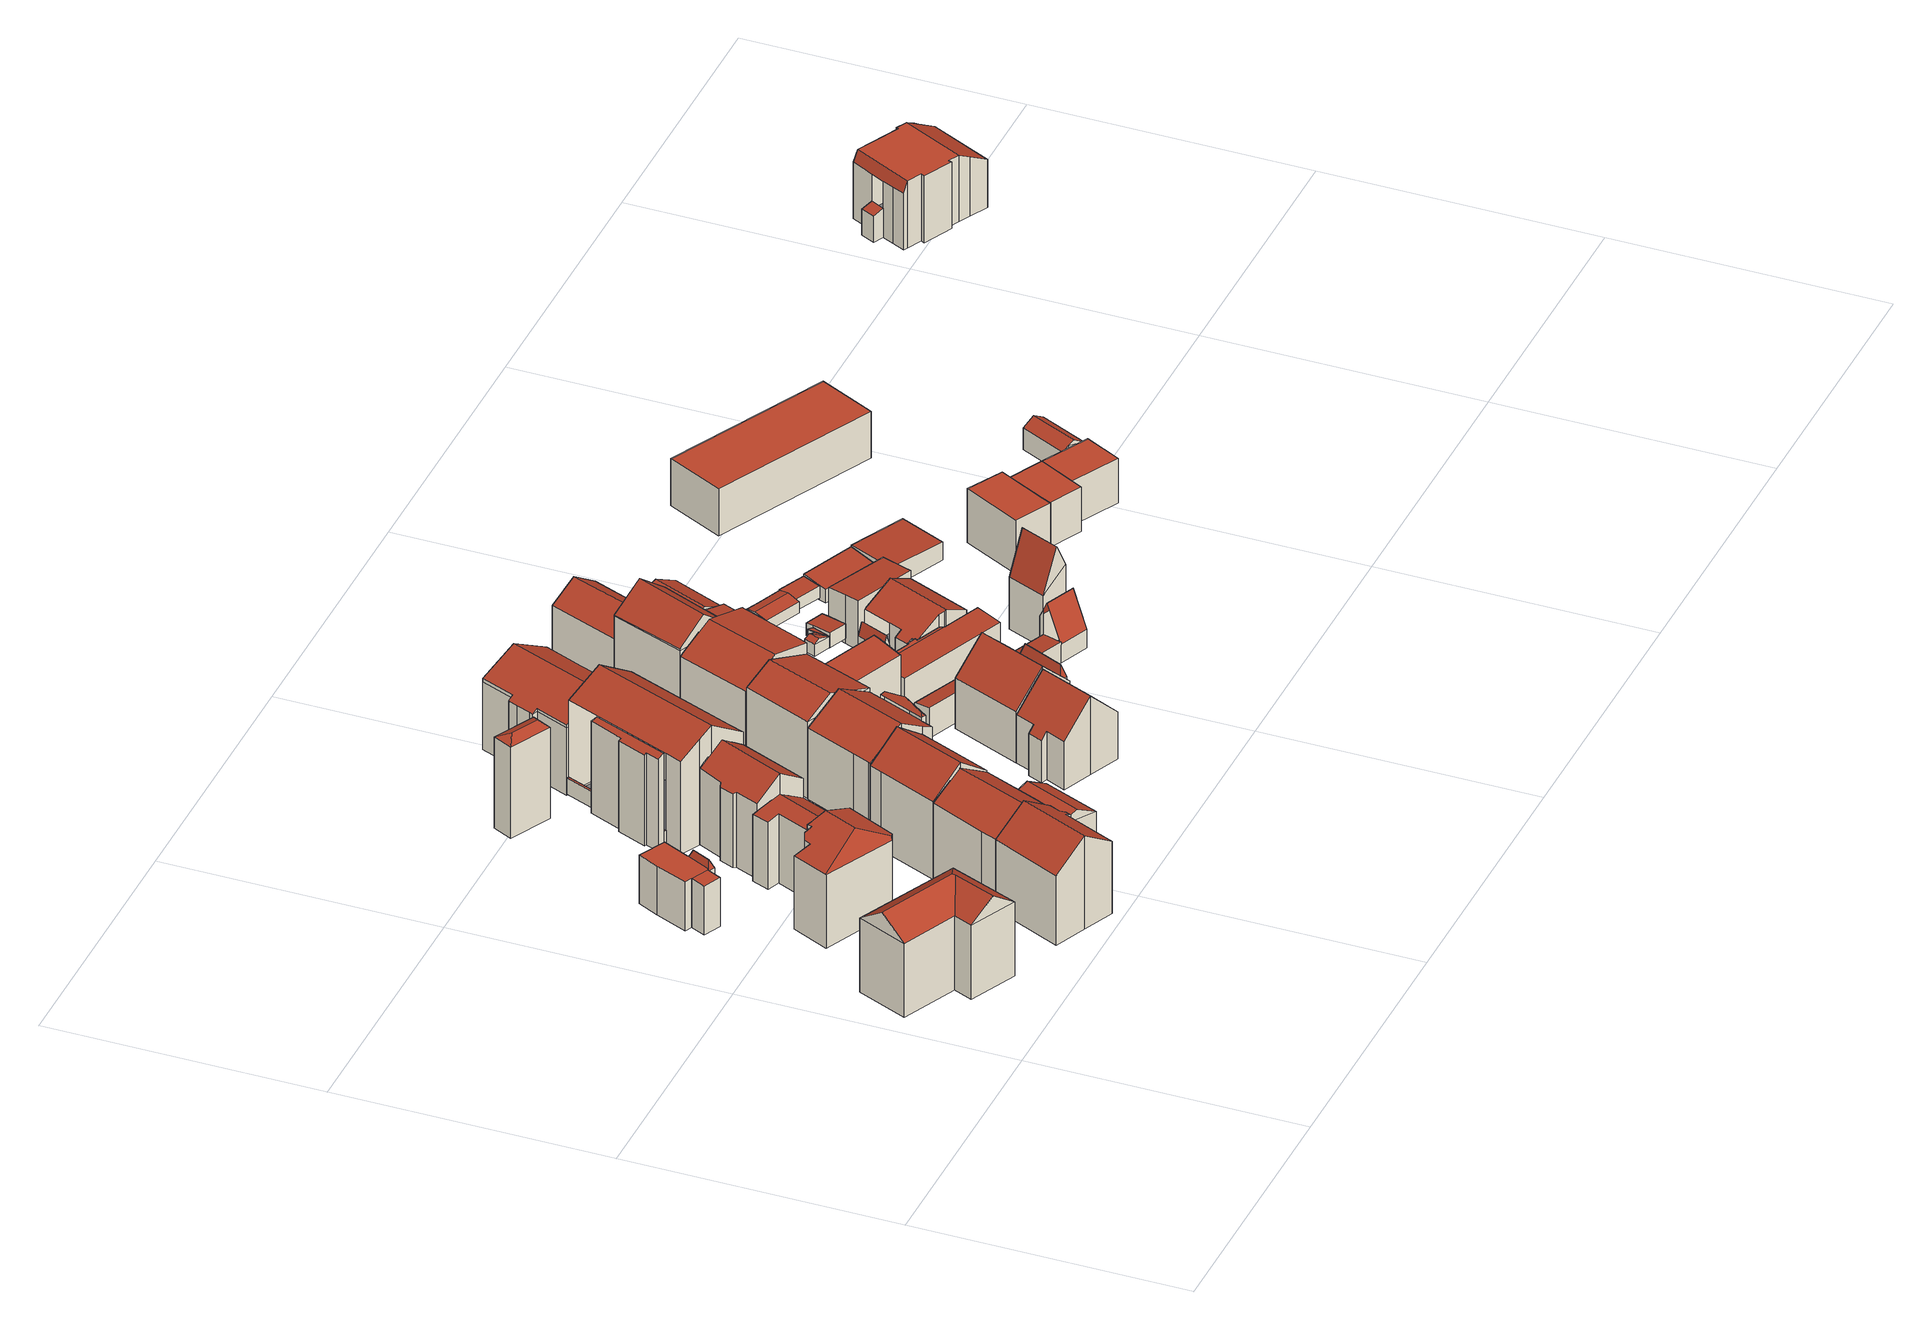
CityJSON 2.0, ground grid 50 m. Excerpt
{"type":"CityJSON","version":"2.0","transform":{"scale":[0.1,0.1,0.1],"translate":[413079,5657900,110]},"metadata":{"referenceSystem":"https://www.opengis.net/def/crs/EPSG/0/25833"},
"CityObjects":{
"building1":{"type":"Building","attributes":{"Dachtyp_tdc":"tdcFreeFormRoof","Gemeindeschluessel":14612000,"Dachneigung":35.66,"QualitaetDacherkennung":59,"Geometrietyp2DReferenz":"3000","measuredHeight":18,"function":"31001_9998","roofType":"5000"},"geometry":[{"type":"Solid","lod":"2","boundaries":[[[[0,1,2,3]],[[1,4,5,2]],[[4,6,7,5]],[[6,8,9,7]],[[8,10,11,9]],[[10,0,3,11]],[[12,13,14,10,8]],[[15,12,8,6]],[[15,6,4]],[[13,12,15,4,1]],[[14,13,1,0]],[[14,0,10]],[[3,2,5,7,9,11]]]],"semantics":{"surfaces":[{"type":"WallSurface"},{"type":"RoofSurface"},{"type":"GroundSurface"}],"values":[[0,0,0,0,0,0,1,1,0,1,1,0,2]]}}]},
"building2":{"type":"Building","attributes":{"Gemeindeschluessel":14612000,"Geometrietyp2DReferenz":"3000","function":"31001_9998","roofType":"9999"},"children":["building2-1","building2-2","building2-3"]},
"building2-1":{"type":"BuildingPart","attributes":{"Dachtyp_tdc":"tdcPolyFlatRoof","Dachneigung":0,"QualitaetDacherkennung":63,"Geometrietyp2DReferenz":"3000","measuredHeight":9.55,"roofType":"1000"},"parents":["building2"],"geometry":[{"type":"MultiSurface","lod":"2","boundaries":[[[16,17,18,19,20]],[[21,22,23,24,25]],[[26,27,28,29]],[[27,30,31,28]],[[30,32,33,31]],[[32,34,35,33]],[[34,16,20,35]],[[34,32,30,27,26,22,21,17,16]],[[20,19,24,23,29,28,31,33,35]]],"semantics":{"surfaces":[{"type":"WallSurface"},{"type":"RoofSurface"},{"type":"GroundSurface"}],"values":[0,0,0,0,0,0,0,1,2]}}]},
"building2-2":{"type":"BuildingPart","attributes":{"Dachtyp_tdc":"tdcPolyFlatRoof","Dachneigung":0,"QualitaetDacherkennung":42,"Geometrietyp2DReferenz":"3000","measuredHeight":9.55,"roofType":"1000"},"parents":["building2"],"geometry":[{"type":"MultiSurface","lod":"2","boundaries":[[[36,37,23,22]],[[36,38,39,37]],[[38,27,28,39]],[[27,26,29,28]],[[27,38,36,22,26]],[[29,23,37,39,28]]],"semantics":{"surfaces":[{"type":"WallSurface"},{"type":"RoofSurface"},{"type":"GroundSurface"}],"values":[0,0,0,0,1,2]}}]},
"building2-3":{"type":"BuildingPart","attributes":{"Dachtyp_tdc":"tdcFreeFormRoof","Dachneigung":67.15,"QualitaetDacherkennung":40,"Geometrietyp2DReferenz":"3000","measuredHeight":10.73,"roofType":"5000"},"parents":["building2"],"geometry":[{"type":"MultiSurface","lod":"2","boundaries":[[[40,25,24,41]],[[18,42,43,19]],[[44,40,45]],[[46,45,40,42]],[[46,42,18]],[[18,25,44,45,46]],[[40,44,25]],[[43,41,24,19]],[[42,40,41,43]]],"semantics":{"surfaces":[{"type":"WallSurface"},{"type":"RoofSurface"},{"type":"GroundSurface"}],"values":[0,0,1,1,1,1,0,2,0]}}]},
"building3":{"type":"Building","attributes":{"Dachtyp_tdc":"tdcFreeFormRoof","Gemeindeschluessel":14612000,"Dachneigung":10.19,"QualitaetDacherkennung":34,"Geometrietyp2DReferenz":"3000","measuredHeight":16.22,"function":"31001_9998","roofType":"5000"},"geometry":[{"type":"Solid","lod":"2","boundaries":[[[[47,48,49,50]],[[48,51,52,49]],[[51,53,54,52]],[[53,55,56,54]],[[55,57,58,56]],[[57,59,60,58]],[[59,61,62,60]],[[61,63,64,62]],[[63,65,66,64]],[[65,67,68,66]],[[67,47,50,68]],[[67,69,70,71,47]],[[65,63,72,70,69]],[[70,72,61,59,57,55,53,51,48,71]],[[67,65,69]],[[48,47,71]],[[63,61,72]],[[50,49,52,54,56,58,60,62,64,66,68]]]],"semantics":{"surfaces":[{"type":"WallSurface"},{"type":"RoofSurface"},{"type":"GroundSurface"}],"values":[[0,0,0,0,0,0,0,0,0,0,0,1,1,1,0,0,0,2]]}}]},
"building4":{"type":"Building","attributes":{"Dachtyp_tdc":"tdcGableRoof","Gemeindeschluessel":14612000,"Dachneigung":34.77,"QualitaetDacherkennung":72,"Geometrietyp2DReferenz":"3000","measuredHeight":18.14,"function":"31001_9998","roofType":"3100"},"geometry":[{"type":"Solid","lod":"2","boundaries":[[[[73,74,75,76]],[[74,77,78,75]],[[79,80,81,82]],[[82,83,84,85,77,74,73,79]],[[78,86,87,88,89,90,91,92,76,75]],[[77,85,86,78]],[[85,84,87,86]],[[84,83,88,87]],[[83,82,89,88]],[[82,81,90,89]],[[81,80,91,90]],[[80,79,92,91]],[[79,73,76,92]]]],"semantics":{"surfaces":[{"type":"WallSurface"},{"type":"RoofSurface"},{"type":"GroundSurface"}],"values":[[0,0,1,1,2,0,0,0,0,0,0,0,0]]}}]},
"building5":{"type":"Building","attributes":{"Dachtyp_tdc":"tdcFreeFormRoof","Gemeindeschluessel":14612000,"Dachneigung":31.37,"QualitaetDacherkennung":41,"Geometrietyp2DReferenz":"3000","measuredHeight":14.12,"function":"31001_9998","roofType":"5000"},"geometry":[{"type":"Solid","lod":"2","boundaries":[[[[93,94,95,96]],[[94,97,98,95]],[[97,99,100,98]],[[99,101,102,100]],[[101,103,64,102]],[[103,104,62,64]],[[104,93,96,62]],[[103,101,105,106]],[[93,104,106,105,99,97,94]],[[104,103,106]],[[101,99,105]],[[96,95,98,100,102,64,62]]]],"semantics":{"surfaces":[{"type":"WallSurface"},{"type":"RoofSurface"},{"type":"GroundSurface"}],"values":[[0,0,0,0,0,0,0,1,1,0,0,2]]}}]},
"building6":{"type":"Building","attributes":{"Dachtyp_tdc":"tdcGableRoof","Gemeindeschluessel":14612000,"Dachneigung":31.49,"QualitaetDacherkennung":70,"Geometrietyp2DReferenz":"3000","measuredHeight":18.82,"function":"31001_9998","roofType":"3100"},"geometry":[{"type":"Solid","lod":"2","boundaries":[[[[107,108,109,110]],[[108,80,111,109]],[[80,112,113,111]],[[112,114,115,113]],[[114,116,117,115]],[[116,118,119,117]],[[118,120,121,119]],[[120,107,110,121]],[[116,114,112,80,108]],[[108,107,120,118,116]],[[110,109,111,113,115,117,119,121]]]],"semantics":{"surfaces":[{"type":"WallSurface"},{"type":"RoofSurface"},{"type":"GroundSurface"}],"values":[[0,0,0,0,0,0,0,0,1,1,2]]}}]},
"building7":{"type":"Building","attributes":{"Dachtyp_tdc":"tdcGableRoof","Gemeindeschluessel":14612000,"Dachneigung":34.14,"QualitaetDacherkennung":67,"Geometrietyp2DReferenz":"3000","measuredHeight":18.14,"function":"31001_9998","roofType":"3100"},"geometry":[{"type":"Solid","lod":"2","boundaries":[[[[122,123,124,125]],[[123,126,127,124]],[[126,128,129,127]],[[128,130,131,129]],[[130,132,133,131]],[[132,134,135,133]],[[134,136,137,135]],[[136,138,139,137]],[[138,140,141,139]],[[140,122,125,141]],[[136,134,132,130]],[[130,128,126,123,122,140,138,136]],[[125,124,127,129,131,133,135,137,139,141]]]],"semantics":{"surfaces":[{"type":"WallSurface"},{"type":"RoofSurface"},{"type":"GroundSurface"}],"values":[[0,0,0,0,0,0,0,0,0,0,1,1,2]]}}]},
"building8":{"type":"Building","attributes":{"Dachtyp_tdc":"tdcFreeFormRoof","Gemeindeschluessel":14612000,"Dachneigung":24.87,"QualitaetDacherkennung":5,"Geometrietyp2DReferenz":"3000","measuredHeight":18.73,"function":"31001_9998","roofType":"5000"},"geometry":[{"type":"Solid","lod":"2","boundaries":[[[[142,143,144,145]],[[143,146,147,144]],[[146,148,149,147]],[[148,142,145,149]],[[150,148,146]],[[151,150,146,143]],[[151,143,142]],[[150,151,142,148]],[[145,144,147,149]]]],"semantics":{"surfaces":[{"type":"WallSurface"},{"type":"RoofSurface"},{"type":"GroundSurface"}],"values":[[0,0,0,0,1,1,1,1,2]]}}]},
"building9":{"type":"Building","attributes":{"Dachtyp_tdc":"tdcGableRoof","Gemeindeschluessel":14612000,"Dachneigung":35.91,"QualitaetDacherkennung":65,"Geometrietyp2DReferenz":"3000","measuredHeight":19.82,"function":"31001_9998","roofType":"3100"},"geometry":[{"type":"Solid","lod":"2","boundaries":[[[[152,153,154,119]],[[153,155,115,154]],[[155,156,157,115]],[[156,158,159,157]],[[158,160,161,159]],[[160,162,163,161]],[[162,164,165,163]],[[164,166,167,165]],[[166,152,119,167]],[[162,160,158,156,155,153]],[[153,152,166,164,162]],[[119,154,115,157,159,161,163,165,167]]]],"semantics":{"surfaces":[{"type":"WallSurface"},{"type":"RoofSurface"},{"type":"GroundSurface"}],"values":[[0,0,0,0,0,0,0,0,0,1,1,2]]}}]},
"building10":{"type":"Building","attributes":{"Gemeindeschluessel":14612000,"Geometrietyp2DReferenz":"3000","function":"31001_9998","roofType":"9999"},"children":["building10-1","building10-2","building10-3"]},
"building10-1":{"type":"BuildingPart","attributes":{"Dachtyp_tdc":"tdcPolyFlatRoof","Dachneigung":18.21,"QualitaetDacherkennung":31,"Geometrietyp2DReferenz":"3000","measuredHeight":18.36,"roofType":"2100"},"parents":["building10"],"geometry":[{"type":"MultiSurface","lod":"2","boundaries":[[[168,169,170,171]],[[169,172,173,170]],[[172,174,175,173]],[[174,176,177,175]],[[176,178,179,177]],[[178,180,181,182,179]],[[183,168,171,184,185]],[[183,180,178,176,174,172,169,168]],[[171,170,173,175,177,179,182,184]]],"semantics":{"surfaces":[{"type":"WallSurface"},{"type":"RoofSurface"},{"type":"GroundSurface"}],"values":[0,0,0,0,0,0,0,1,2]}}]},
"building10-2":{"type":"BuildingPart","attributes":{"Dachtyp_tdc":"tdcPolyFlatRoof","Dachneigung":0,"QualitaetDacherkennung":0,"Geometrietyp2DReferenz":"3000","measuredHeight":3.13,"roofType":"9999"},"parents":["building10"],"geometry":[{"type":"MultiSurface","lod":"2","boundaries":[[[186,187,181,185,188]],[[188,185,184,189]],[[181,187,190,182]],[[187,186,191,190]],[[189,184,182,190,191]],[[182,184,185,181]],[[189,191,186,188]]],"semantics":{"surfaces":[{"type":"RoofSurface"},{"type":"WallSurface"},{"type":"GroundSurface"},{"type":"ClosureSurface","isClosure":"1","QuelleClosure":"LoD1Solid"}],"values":[0,1,1,1,2,3,3]}}]},
"building10-3":{"type":"BuildingPart","attributes":{"Dachtyp_tdc":"tdcGableRoof","Dachneigung":33.2,"QualitaetDacherkennung":74,"Geometrietyp2DReferenz":"3000","measuredHeight":22.13,"roofType":"3100"},"parents":["building10"],"geometry":[{"type":"MultiSurface","lod":"2","boundaries":[[[192,193,194,195]],[[193,196,197,194]],[[196,198,199,197]],[[198,200,188,189,199]],[[201,202,203,191,186]],[[202,204,205,203]],[[204,206,207,205]],[[206,192,195,207]],[[202,201,200,198,196,193]],[[193,192,206,204,202]],[[195,194,197,199,189,191,203,205,207]]],"semantics":{"surfaces":[{"type":"WallSurface"},{"type":"RoofSurface"},{"type":"GroundSurface"}],"values":[0,0,0,0,0,0,0,0,1,1,2]}}]},
"building11":{"type":"Building","attributes":{"Dachtyp_tdc":"tdcGableRoof","Gemeindeschluessel":14612000,"Dachneigung":31.04,"QualitaetDacherkennung":53,"Geometrietyp2DReferenz":"3000","measuredHeight":9.59,"function":"31001_9998","roofType":"3100"},"geometry":[{"type":"Solid","lod":"2","boundaries":[[[[208,209,210,211]],[[209,212,213,210]],[[212,214,215,213]],[[214,208,211,215]],[[212,209,216]],[[208,214,217]],[[209,208,217,216]],[[214,212,216,217]],[[211,210,213,215]]]],"semantics":{"surfaces":[{"type":"WallSurface"},{"type":"RoofSurface"},{"type":"GroundSurface"}],"values":[[0,0,0,0,0,0,1,1,2]]}}]},
"building12":{"type":"Building","attributes":{"Gemeindeschluessel":14612000,"Geometrietyp2DReferenz":"3000","function":"31001_9998","roofType":"9999"},"children":["building12-1","building12-2"]},
"building12-1":{"type":"BuildingPart","attributes":{"Dachtyp_tdc":"tdcFreeFormRoof","Dachneigung":50.79,"QualitaetDacherkennung":10,"Geometrietyp2DReferenz":"3000","measuredHeight":15.81,"roofType":"5000"},"parents":["building12"],"geometry":[{"type":"MultiSurface","lod":"2","boundaries":[[[218,219,220,221,222]],[[223,224,225]],[[223,226,227,224]],[[226,228,229,227]],[[228,218,222,229]],[[230,226,223]],[[231,232,230,223,219]],[[231,219,218]],[[232,231,218,228]],[[230,232,228,226]],[[222,221,224,227,229]]],"semantics":{"surfaces":[{"type":"WallSurface"},{"type":"RoofSurface"},{"type":"GroundSurface"}],"values":[0,0,0,0,0,1,1,1,1,1,2]}}]},
"building12-2":{"type":"BuildingPart","attributes":{"Dachtyp_tdc":"tdcGableRoof","Dachneigung":30.48,"QualitaetDacherkennung":57,"Geometrietyp2DReferenz":"3000","measuredHeight":18.05,"roofType":"3100"},"parents":["building12"],"geometry":[{"type":"MultiSurface","lod":"2","boundaries":[[[233,234,235,236]],[[234,237,238,235]],[[237,239,240,238]],[[239,241,242,240]],[[241,243,244,242]],[[243,225,224,244]],[[241,239,237,234,233,245]],[[245,246,247,248,220,225,243,241]],[[221,249,250,251,252,236,235,238,240,242,244,224]],[[245,233,236,252]],[[220,248,249,221]],[[248,247,250,249]],[[247,246,251,250]],[[246,245,252,251]]],"semantics":{"surfaces":[{"type":"WallSurface"},{"type":"RoofSurface"},{"type":"GroundSurface"}],"values":[0,0,0,0,0,0,1,1,2,0,0,0,0,0]}}]},
"building13":{"type":"Building","attributes":{"Dachtyp_tdc":"tdcFreeFormRoof","Gemeindeschluessel":14612000,"Dachneigung":29.79,"QualitaetDacherkennung":67,"Geometrietyp2DReferenz":"3000","measuredHeight":17.6,"function":"31001_9998","roofType":"5000"},"geometry":[{"type":"Solid","lod":"2","boundaries":[[[[253,254,255,256]],[[254,257,258,255]],[[257,259,260,258]],[[259,261,262,260]],[[261,263,264,262]],[[263,265,266,264]],[[265,267,268,266]],[[267,269,270,268]],[[269,271,272,270]],[[271,273,274,272]],[[273,275,276,274]],[[275,253,256,276]],[[277,278,261,259,257,254,279,280,281,282]],[[283,282,281,284,285,286]],[[267,283,286,269]],[[269,286,285,271]],[[271,285,284,273]],[[273,284,281,280,275]],[[265,277,282,283,267]],[[275,280,279,253]],[[253,279,254]],[[263,278,277,265]],[[261,278,263]],[[256,255,258,260,262,264,266,268,270,272,274,276]]]],"semantics":{"surfaces":[{"type":"WallSurface"},{"type":"RoofSurface"},{"type":"GroundSurface"}],"values":[[0,0,0,0,0,0,0,0,0,0,0,0,1,1,0,0,0,0,0,0,0,0,0,2]]}}]},
"building14":{"type":"Building","attributes":{"Dachtyp_tdc":"tdcGableRoof","Gemeindeschluessel":14612000,"Dachneigung":20.78,"QualitaetDacherkennung":32,"Geometrietyp2DReferenz":"3000","measuredHeight":18.02,"function":"31001_9998","roofType":"3100"},"geometry":[{"type":"Solid","lod":"2","boundaries":[[[[287,288,289,290]],[[288,291,292,289]],[[291,293,294,292]],[[293,287,290,294]],[[291,288,295]],[[287,293,296]],[[288,287,296,295]],[[293,291,295,296]],[[290,289,292,294]]]],"semantics":{"surfaces":[{"type":"WallSurface"},{"type":"RoofSurface"},{"type":"GroundSurface"}],"values":[[0,0,0,0,0,0,1,1,2]]}}]},
"building15":{"type":"Building","attributes":{"Dachtyp_tdc":"tdcGableRoof","Gemeindeschluessel":14612000,"Dachneigung":44.68,"QualitaetDacherkennung":70,"Geometrietyp2DReferenz":"3000","measuredHeight":15.34,"function":"31001_9998","roofType":"3100"},"geometry":[{"type":"Solid","lod":"2","boundaries":[[[[297,298,299,300]],[[298,301,302,299]],[[301,303,304,302]],[[303,305,306,304]],[[305,307,308,306]],[[307,309,310,308]],[[309,311,312,310]],[[311,313,314,312]],[[313,315,316,314]],[[315,297,300,316]],[[311,309,307,305]],[[305,303,301,298,297,315,313,311]],[[300,299,302,304,306,308,310,312,314,316]]]],"semantics":{"surfaces":[{"type":"WallSurface"},{"type":"RoofSurface"},{"type":"GroundSurface"}],"values":[[0,0,0,0,0,0,0,0,0,0,1,1,2]]}}]},
"building16":{"type":"Building","attributes":{"Gemeindeschluessel":14612000,"Geometrietyp2DReferenz":"3000","function":"31001_9998","roofType":"9999"},"children":["building16-1","building16-2"]},
"building16-1":{"type":"BuildingPart","attributes":{"Dachtyp_tdc":"tdcGableRoof","Dachneigung":32.23,"QualitaetDacherkennung":62,"Geometrietyp2DReferenz":"3000","measuredHeight":18.5,"roofType":"3100"},"parents":["building16"],"geometry":[{"type":"MultiSurface","lod":"2","boundaries":[[[317,318,319,320]],[[318,321,322,319]],[[323,324,325,326]],[[324,327,328,325]],[[327,329,330,328]],[[329,331,332,330]],[[331,317,320,332]],[[333,331,329,327,334]],[[335,336,337,333,334,338,339]],[[340,339,323]],[[323,339,338,324]],[[324,338,334,327]],[[331,333,337,317]],[[317,337,336,318]],[[318,336,335,321]],[[335,341,321]],[[320,319,322,326,325,328,330,332]]],"semantics":{"surfaces":[{"type":"WallSurface"},{"type":"RoofSurface"},{"type":"GroundSurface"}],"values":[0,0,0,0,0,0,0,1,1,0,0,0,0,0,0,0,2]}}]},
"building16-2":{"type":"BuildingPart","attributes":{"Dachtyp_tdc":"tdcFreeFormRoof","Dachneigung":69.51,"QualitaetDacherkennung":31,"Geometrietyp2DReferenz":"3000","measuredHeight":15.86,"roofType":"5000"},"parents":["building16"],"geometry":[{"type":"MultiSurface","lod":"2","boundaries":[[[341,342,343,322,321]],[[342,344,345,343]],[[344,340,323,326,345]],[[346,347,344,342]],[[346,342,341]],[[347,346,341,340]],[[347,340,344]],[[326,322,343,345]]],"semantics":{"surfaces":[{"type":"WallSurface"},{"type":"RoofSurface"},{"type":"GroundSurface"}],"values":[0,0,0,1,1,1,1,2]}}]},
"building17":{"type":"Building","attributes":{"Dachtyp_tdc":"tdcPolyFlatRoof","Gemeindeschluessel":14612000,"Dachneigung":10.46,"QualitaetDacherkennung":65,"Geometrietyp2DReferenz":"3000","measuredHeight":11.46,"function":"31001_9998","roofType":"2100"},"geometry":[{"type":"Solid","lod":"2","boundaries":[[[[348,349,350,351]],[[349,352,353,350]],[[352,354,355,353]],[[354,356,357,355]],[[356,358,359,357]],[[358,360,361,359]],[[360,348,351,361]],[[360,358,356,354,352,349,348]],[[351,350,353,355,357,359,361]]]],"semantics":{"surfaces":[{"type":"WallSurface"},{"type":"RoofSurface"},{"type":"GroundSurface"}],"values":[[0,0,0,0,0,0,0,1,2]]}}]},
"building18":{"type":"Building","attributes":{"Gemeindeschluessel":14612000,"Geometrietyp2DReferenz":"3000","function":"31001_9998","roofType":"9999"},"children":["building18-1","building18-2"]},
"building18-1":{"type":"BuildingPart","attributes":{"Dachtyp_tdc":"tdcFreeFormRoof","Dachneigung":73.59,"QualitaetDacherkennung":22,"Geometrietyp2DReferenz":"3000","measuredHeight":11.56,"roofType":"5000"},"parents":["building18"],"geometry":[{"type":"MultiSurface","lod":"2","boundaries":[[[362,363,364,365]],[[363,366,367,364]],[[368,362,365,369]],[[366,363,370]],[[363,362,371,370]],[[362,368,371]],[[368,366,370,371]],[[365,364,367,369]]],"semantics":{"surfaces":[{"type":"WallSurface"},{"type":"RoofSurface"},{"type":"GroundSurface"}],"values":[0,0,0,1,1,1,1,2]}}]},
"building18-2":{"type":"BuildingPart","attributes":{"Dachtyp_tdc":"tdcGableRoof","Dachneigung":43.98,"QualitaetDacherkennung":61,"Geometrietyp2DReferenz":"3000","measuredHeight":15.84,"roofType":"3100"},"parents":["building18"],"geometry":[{"type":"MultiSurface","lod":"2","boundaries":[[[372,373,374,375]],[[373,376,369,374]],[[377,378,308,367,366]],[[378,379,306,308]],[[379,380,304,306]],[[380,381,382,304]],[[381,372,375,382]],[[379,378,377,376,373,372]],[[372,381,380,379]],[[375,374,369,367,308,306,304,382]]],"semantics":{"surfaces":[{"type":"WallSurface"},{"type":"RoofSurface"},{"type":"GroundSurface"}],"values":[0,0,0,0,0,0,0,1,1,2]}}]},
"building19":{"type":"Building","attributes":{"Dachtyp_tdc":"tdcFreeFormRoof","Gemeindeschluessel":14612000,"Dachneigung":38,"QualitaetDacherkennung":71,"Geometrietyp2DReferenz":"3000","measuredHeight":20.31,"function":"31001_9998","roofType":"5000"},"geometry":[{"type":"Solid","lod":"2","boundaries":[[[[383,384,385,386]],[[384,387,388,385]],[[387,389,390,388]],[[389,391,392,390]],[[391,383,386,392]],[[391,393,394,395,383]],[[394,396,397,395]],[[384,397,396,387]],[[383,395,397,384]],[[387,396,394,393,389]],[[389,393,391]],[[386,385,388,390,392]]]],"semantics":{"surfaces":[{"type":"WallSurface"},{"type":"RoofSurface"},{"type":"GroundSurface"}],"values":[[0,0,0,0,0,1,1,0,0,0,0,2]]}}]},
"building20":{"type":"Building","attributes":{"Dachtyp_tdc":"tdcPolyFlatRoof","Gemeindeschluessel":14612000,"Dachneigung":9.12,"QualitaetDacherkennung":58,"Geometrietyp2DReferenz":"3000","measuredHeight":5.87,"function":"31001_9998","roofType":"2100"},"geometry":[{"type":"Solid","lod":"2","boundaries":[[[[398,399,400,401]],[[399,402,403,400]],[[402,404,405,403]],[[404,406,407,405]],[[406,408,409,407]],[[408,410,411,409]],[[410,398,401,411]],[[410,408,406,404,402,399,398]],[[401,400,403,405,407,409,411]]]],"semantics":{"surfaces":[{"type":"WallSurface"},{"type":"RoofSurface"},{"type":"GroundSurface"}],"values":[[0,0,0,0,0,0,0,1,2]]}}]},
"building21":{"type":"Building","attributes":{"Dachtyp_tdc":"tdcGableRoof","Gemeindeschluessel":14612000,"Dachneigung":35.72,"QualitaetDacherkennung":55,"Geometrietyp2DReferenz":"3000","measuredHeight":14.46,"function":"31001_9998","roofType":"3100"},"geometry":[{"type":"Solid","lod":"2","boundaries":[[[[412,413,390,414]],[[413,415,388,390]],[[415,416,417,388]],[[416,412,414,417]],[[415,413,418]],[[412,416,419]],[[413,412,419,418]],[[416,415,418,419]],[[414,390,388,417]]]],"semantics":{"surfaces":[{"type":"WallSurface"},{"type":"RoofSurface"},{"type":"GroundSurface"}],"values":[[0,0,0,0,0,0,1,1,2]]}}]},
"building22":{"type":"Building","attributes":{"Gemeindeschluessel":14612000,"Geometrietyp2DReferenz":"3000","function":"31001_9998","roofType":"9999"},"children":["building22-1","building22-2"]},
"building22-1":{"type":"BuildingPart","attributes":{"Dachtyp_tdc":"tdcPolyFlatRoof","Dachneigung":0,"QualitaetDacherkennung":16,"Geometrietyp2DReferenz":"3000","measuredHeight":7.8,"roofType":"1000"},"parents":["building22"],"geometry":[{"type":"MultiSurface","lod":"2","boundaries":[[[420,421,422,423,424]],[[421,425,426,422]],[[425,427,428,426]],[[427,429,430,428]],[[429,431,432,430]],[[431,433,434,432]],[[433,435,436,437,434]],[[433,431,429,427,425,421,420,435]],[[437,423,422,426,428,430,432,434]]],"semantics":{"surfaces":[{"type":"WallSurface"},{"type":"RoofSurface"},{"type":"GroundSurface"}],"values":[0,0,0,0,0,0,0,1,2]}}]},
"building22-2":{"type":"BuildingPart","attributes":{"Dachtyp_tdc":"tdcPolyFlatRoof","Dachneigung":4.6,"QualitaetDacherkennung":43,"Geometrietyp2DReferenz":"3000","measuredHeight":7.66,"roofType":"2100"},"parents":["building22"],"geometry":[{"type":"MultiSurface","lod":"2","boundaries":[[[438,439,440,441]],[[439,442,443,440]],[[442,444,445,443]],[[444,424,423,445]],[[436,446,447,437]],[[446,438,441,447]],[[446,436,424,444,442,439,438]],[[441,440,443,445,423,437,447]]],"semantics":{"surfaces":[{"type":"WallSurface"},{"type":"RoofSurface"},{"type":"GroundSurface"}],"values":[0,0,0,0,0,0,1,2]}}]},
"building23":{"type":"Building","attributes":{"Dachtyp_tdc":"tdcGableRoof","Gemeindeschluessel":14612000,"Dachneigung":11.91,"QualitaetDacherkennung":54,"Geometrietyp2DReferenz":"3000","measuredHeight":6.62,"function":"31001_9998","roofType":"3100"},"geometry":[{"type":"Solid","lod":"2","boundaries":[[[[448,449,450,451]],[[449,452,453,450]],[[452,454,455,453]],[[454,456,457,455]],[[456,458,459,457]],[[458,460,461,459]],[[460,462,463,461]],[[462,464,465,463]],[[464,466,467,465]],[[466,448,451,467]],[[462,460,458,456,454,452,449,448]],[[448,466,464,462]],[[451,450,453,455,457,459,461,463,465,467]]]],"semantics":{"surfaces":[{"type":"WallSurface"},{"type":"RoofSurface"},{"type":"GroundSurface"}],"values":[[0,0,0,0,0,0,0,0,0,0,1,1,2]]}}]},
"building24":{"type":"Building","attributes":{"Gemeindeschluessel":14612000,"Geometrietyp2DReferenz":"3000","function":"31001_9998","roofType":"9999"},"children":["building24-1","building24-2"]},
"building24-1":{"type":"BuildingPart","attributes":{"Dachtyp_tdc":"tdcGableRoof","Dachneigung":63.66,"QualitaetDacherkennung":4,"Geometrietyp2DReferenz":"3000","measuredHeight":10.07,"roofType":"3100"},"parents":["building24"],"geometry":[{"type":"MultiSurface","lod":"2","boundaries":[[[468,469,470,471,472]],[[469,473,474,470]],[[473,475,476,474]],[[475,477,478,476]],[[477,479,480,478]],[[479,481,482,480]],[[477,475,473,469,468,483]],[[483,484,481,479,477]],[[485,471,470,474,476,478,480,482]]],"semantics":{"surfaces":[{"type":"WallSurface"},{"type":"RoofSurface"},{"type":"GroundSurface"}],"values":[0,0,0,0,0,0,1,1,2]}}]},
"building24-2":{"type":"BuildingPart","attributes":{"Dachtyp_tdc":"tdcPolyFlatRoof","Dachneigung":6.42,"QualitaetDacherkennung":58,"Geometrietyp2DReferenz":"3000","measuredHeight":4.04,"roofType":"2100"},"parents":["building24"],"geometry":[{"type":"MultiSurface","lod":"2","boundaries":[[[486,487,488,482,481]],[[487,489,490,488]],[[489,491,492,490]],[[491,493,494,492]],[[493,472,471,494]],[[493,491,489,487,486,484,495,472]],[[471,485,482,488,490,492,494]]],"semantics":{"surfaces":[{"type":"WallSurface"},{"type":"RoofSurface"},{"type":"GroundSurface"}],"values":[0,0,0,0,0,1,2]}}]},
"building25":{"type":"Building","attributes":{"Dachtyp_tdc":"tdcFreeFormRoof","Gemeindeschluessel":14612000,"Dachneigung":31.78,"QualitaetDacherkennung":19,"Geometrietyp2DReferenz":"3000","measuredHeight":2.97,"function":"31001_9998","roofType":"5000"},"geometry":[{"type":"Solid","lod":"2","boundaries":[[[[496,497,498,499]],[[496,500,497]],[[501,500,496]],[[502,500,501]],[[500,502,503]],[[503,502,504,505]],[[505,500,503]],[[501,504,502]],[[498,506,507,508,509,499]],[[497,500,506,498]],[[500,505,507,506]],[[505,504,508,507]],[[504,501,509,508]],[[501,496,499,509]]]],"semantics":{"surfaces":[{"type":"WallSurface"},{"type":"RoofSurface"},{"type":"GroundSurface"}],"values":[[0,1,1,1,1,1,0,0,2,0,0,0,0,0]]}}]},
"building26":{"type":"Building","attributes":{"Gemeindeschluessel":14612000,"Geometrietyp2DReferenz":"3000","function":"31001_9998","roofType":"9999"},"children":["building26-1","building26-2"]},
"building26-1":{"type":"BuildingPart","attributes":{"Dachtyp_tdc":"tdcFreeFormRoof","Dachneigung":72.4,"QualitaetDacherkennung":23,"Geometrietyp2DReferenz":"3000","measuredHeight":5.54,"roofType":"5000"},"parents":["building26"],"geometry":[{"type":"MultiSurface","lod":"2","boundaries":[[[510,511,512,513]],[[511,514,515,512]],[[514,516,517,515]],[[518,516,514]],[[519,518,514,511]],[[519,511,510]],[[518,519,510,516]],[[513,512,515,517]]],"semantics":{"surfaces":[{"type":"WallSurface"},{"type":"RoofSurface"},{"type":"GroundSurface"}],"values":[0,0,0,0,1,0,1,2]}}]},
"building26-2":{"type":"BuildingPart","attributes":{"Dachtyp_tdc":"tdcGableRoof","Dachneigung":27.68,"QualitaetDacherkennung":75,"Geometrietyp2DReferenz":"3000","measuredHeight":10.69,"roofType":"3100"},"parents":["building26"],"geometry":[{"type":"MultiSurface","lod":"2","boundaries":[[[520,521,522,523]],[[521,524,525,522]],[[524,526,527,525]],[[526,528,529,527]],[[528,530,531,529]],[[530,532,510,513,531]],[[533,534,535,517,516]],[[534,536,537,535]],[[536,538,539,537]],[[538,540,541,539]],[[540,542,543,541]],[[542,544,545,543]],[[544,520,523,545]],[[540,538,536,534]],[[534,533,532,530,528,526,524,521,520,544,542,540]],[[523,522,525,527,529,531,513,517,535,537,539,541,543,545]]],"semantics":{"surfaces":[{"type":"WallSurface"},{"type":"RoofSurface"},{"type":"GroundSurface"}],"values":[0,0,0,0,0,0,0,0,0,0,0,0,0,1,1,2]}}]},
"building27":{"type":"Building","attributes":{"Dachtyp_tdc":"tdcFreeFormRoof","Gemeindeschluessel":14612000,"Dachneigung":27.77,"QualitaetDacherkennung":38,"Geometrietyp2DReferenz":"3000","measuredHeight":7.71,"function":"31001_9998","roofType":"5000"},"geometry":[{"type":"Solid","lod":"2","boundaries":[[[[546,547,548,549]],[[547,550,551,548]],[[550,552,553,551]],[[552,554,555,553]],[[554,556,557,555]],[[556,558,559,557]],[[558,560,561,559]],[[560,546,549,561]],[[546,560,562,563]],[[562,558,556,554,552,550,547,563]],[[547,546,563]],[[560,558,562]],[[549,548,551,553,555,557,559,561]]]],"semantics":{"surfaces":[{"type":"WallSurface"},{"type":"RoofSurface"},{"type":"GroundSurface"}],"values":[[0,0,0,0,0,0,0,0,1,1,0,0,2]]}}]},
"building28":{"type":"Building","attributes":{"Dachtyp_tdc":"tdcPolyFlatRoof","Gemeindeschluessel":14612000,"Dachneigung":5.42,"QualitaetDacherkennung":72,"Geometrietyp2DReferenz":"3000","measuredHeight":2.97,"function":"31001_9998","roofType":"2100"},"geometry":[{"type":"Solid","lod":"2","boundaries":[[[[564,565,566,567]],[[565,568,569,566]],[[568,570,571,569]],[[570,572,573,571]],[[572,574,575,573]],[[574,564,567,575]],[[574,572,570,568,565,564]],[[567,566,569,571,573,575]]]],"semantics":{"surfaces":[{"type":"WallSurface"},{"type":"RoofSurface"},{"type":"GroundSurface"}],"values":[[0,0,0,0,0,0,1,2]]}}]},
"building29":{"type":"Building","attributes":{"Dachtyp_tdc":"tdcPolyFlatRoof","Gemeindeschluessel":14612000,"Dachneigung":4.16,"QualitaetDacherkennung":67,"Geometrietyp2DReferenz":"3000","measuredHeight":9.64,"function":"31001_9998","roofType":"2100"},"geometry":[{"type":"Solid","lod":"2","boundaries":[[[[576,577,578,579]],[[577,580,581,578]],[[580,582,583,581]],[[582,584,585,583]],[[584,586,587,585]],[[586,576,579,587]],[[586,584,582,580,577,576]],[[579,578,581,583,585,587]]]],"semantics":{"surfaces":[{"type":"WallSurface"},{"type":"RoofSurface"},{"type":"GroundSurface"}],"values":[[0,0,0,0,0,0,1,2]]}}]},
"building30":{"type":"Building","attributes":{"Dachtyp_tdc":"tdcPolyFlatRoof","Gemeindeschluessel":14612000,"Dachneigung":3.13,"QualitaetDacherkennung":40,"Geometrietyp2DReferenz":"3000","measuredHeight":3.38,"function":"31001_9998","roofType":"2100"},"geometry":[{"type":"Solid","lod":"2","boundaries":[[[[588,589,590,591]],[[589,592,593,590]],[[592,594,595,593]],[[594,596,597,595]],[[594,592,589,588,598,599,600,601,596]],[[597,602,603,441,447,591,590,593,595]],[[599,598,447,441]],[[598,588,591,447]],[[596,601,602,597]],[[601,600,603,602]],[[600,599,441,603]]]],"semantics":{"surfaces":[{"type":"WallSurface"},{"type":"RoofSurface"},{"type":"GroundSurface"}],"values":[[0,0,0,0,1,2,0,0,0,0,0]]}}]},
"building31":{"type":"Building","attributes":{"Dachtyp_tdc":"tdcGableRoof","Gemeindeschluessel":14612000,"Dachneigung":69.61,"QualitaetDacherkennung":3,"Geometrietyp2DReferenz":"3000","measuredHeight":18.3,"function":"31001_9998","roofType":"3100"},"geometry":[{"type":"Solid","lod":"2","boundaries":[[[[604,605,606,607]],[[605,608,609,606]],[[608,610,611,609]],[[610,604,607,611]],[[608,605,612]],[[604,610,613]],[[605,604,613,612]],[[610,608,612,613]],[[607,606,609,611]]]],"semantics":{"surfaces":[{"type":"WallSurface"},{"type":"RoofSurface"},{"type":"GroundSurface"}],"values":[[0,0,0,0,0,0,1,1,2]]}}]},
"building32":{"type":"Building","attributes":{"Gemeindeschluessel":14612000,"Geometrietyp2DReferenz":"3000","function":"31001_9998","roofType":"9999"},"children":["building32-1","building32-2"]},
"building32-1":{"type":"BuildingPart","attributes":{"Dachtyp_tdc":"tdcGableRoof","Dachneigung":11.7,"QualitaetDacherkennung":53,"Geometrietyp2DReferenz":"3000","measuredHeight":2.71,"roofType":"3100"},"parents":["building32"],"geometry":[{"type":"MultiSurface","lod":"2","boundaries":[[[614,615,616,617]],[[615,618,619,616]],[[618,620,621,619]],[[620,622,623,621]],[[624,614,617,625]],[[624,626,627,614]],[[628,629,630,631,627,626,632]],[[615,631,630,618]],[[614,627,631,615]],[[618,630,629,620]],[[620,629,628,622]],[[617,616,619,621,623,633,625]]],"semantics":{"surfaces":[{"type":"WallSurface"},{"type":"RoofSurface"},{"type":"GroundSurface"}],"values":[0,0,0,0,0,1,1,0,0,0,0,2]}}]},
"building32-2":{"type":"BuildingPart","attributes":{"Dachtyp_tdc":"tdcPolyFlatRoof","Dachneigung":3.87,"QualitaetDacherkennung":78,"Geometrietyp2DReferenz":"3000","measuredHeight":2.52,"roofType":"2100"},"parents":["building32"],"geometry":[{"type":"MultiSurface","lod":"2","boundaries":[[[634,635,636,637]],[[635,638,639,633,636]],[[638,639,633,639]],[[640,634,637,623,622,628]],[[640,632,638,635,634]],[[637,636,633,623]]],"semantics":{"surfaces":[{"type":"WallSurface"},{"type":"RoofSurface"},{"type":"GroundSurface"}],"values":[0,0,0,0,1,2]}}]},
"building33":{"type":"Building","attributes":{"Dachtyp_tdc":"tdcPolyFlatRoof","Gemeindeschluessel":14612000,"Dachneigung":6.76,"QualitaetDacherkennung":52,"Geometrietyp2DReferenz":"3000","measuredHeight":3.33,"function":"31001_9998","roofType":"2100"},"geometry":[{"type":"Solid","lod":"2","boundaries":[[[[641,642,643,644]],[[642,645,646,643]],[[645,647,648,646]],[[647,649,650,648]],[[649,651,652,650]],[[651,653,654,652]],[[653,641,644,654]],[[653,651,649,647,645,642,641]],[[644,643,646,648,650,652,654]]]],"semantics":{"surfaces":[{"type":"WallSurface"},{"type":"RoofSurface"},{"type":"GroundSurface"}],"values":[[0,0,0,0,0,0,0,1,2]]}}]},
"building34":{"type":"Building","attributes":{"Dachtyp_tdc":"tdcPolyFlatRoof","Gemeindeschluessel":14612000,"Dachneigung":2.68,"QualitaetDacherkennung":56,"Geometrietyp2DReferenz":"3000","measuredHeight":4.09,"function":"31001_9998","roofType":"2100"},"geometry":[{"type":"Solid","lod":"2","boundaries":[[[[655,656,657,658]],[[656,659,660,657]],[[659,661,662,660]],[[661,663,664,662]],[[663,655,658,664]],[[663,661,659,656,655]],[[658,657,660,662,664]]]],"semantics":{"surfaces":[{"type":"WallSurface"},{"type":"RoofSurface"},{"type":"GroundSurface"}],"values":[[0,0,0,0,0,1,2]]}}]},
"building35":{"type":"Building","attributes":{"Dachtyp_tdc":"tdcPolyFlatRoof","Gemeindeschluessel":14612000,"Dachneigung":0,"QualitaetDacherkennung":43,"Geometrietyp2DReferenz":"3000","measuredHeight":10.49,"function":"31001_9998","roofType":"1000"},"geometry":[{"type":"Solid","lod":"2","boundaries":[[[[665,666,667,668]],[[666,669,670,667]],[[669,671,672,670]],[[671,673,674,672]],[[673,665,668,674]],[[673,671,669,666,665]],[[668,667,670,672,674]]]],"semantics":{"surfaces":[{"type":"WallSurface"},{"type":"RoofSurface"},{"type":"GroundSurface"}],"values":[[0,0,0,0,0,1,2]]}}]},
"building36":{"type":"Building","attributes":{"Dachtyp_tdc":"tdcPolyFlatRoof","Gemeindeschluessel":14612000,"Dachneigung":0,"QualitaetDacherkennung":72,"Geometrietyp2DReferenz":"3000","measuredHeight":8.7,"function":"31001_9998","roofType":"1000"},"geometry":[{"type":"Solid","lod":"2","boundaries":[[[[675,676,670,672]],[[676,677,678,670]],[[677,679,680,678]],[[679,681,682,680]],[[681,675,672,682]],[[681,679,677,676,675]],[[672,670,678,680,682]]]],"semantics":{"surfaces":[{"type":"WallSurface"},{"type":"RoofSurface"},{"type":"GroundSurface"}],"values":[[0,0,0,0,0,1,2]]}}]},
"building37":{"type":"Building","attributes":{"Dachtyp_tdc":"tdcPolyFlatRoof","Gemeindeschluessel":14612000,"Dachneigung":0,"QualitaetDacherkennung":80,"Geometrietyp2DReferenz":"3000","measuredHeight":9.09,"function":"31001_9998","roofType":"1000"},"geometry":[{"type":"Solid","lod":"2","boundaries":[[[[683,684,685,686]],[[684,687,688,685]],[[687,689,690,688]],[[689,683,686,690]],[[689,687,684,683]],[[686,685,688,690]]]],"semantics":{"surfaces":[{"type":"WallSurface"},{"type":"RoofSurface"},{"type":"GroundSurface"}],"values":[[0,0,0,0,1,2]]}}]},
"building38":{"type":"Building","attributes":{"Dachtyp_tdc":"tdcPolyFlatRoof","Gemeindeschluessel":14612000,"Dachneigung":0,"QualitaetDacherkennung":64,"Geometrietyp2DReferenz":"3000","measuredHeight":8.69,"function":"31001_9998","roofType":"1000"},"geometry":[{"type":"Solid","lod":"2","boundaries":[[[[691,692,693,694]],[[692,679,680,693]],[[679,677,678,680]],[[677,691,694,678]],[[677,679,692,691]],[[694,693,680,678]]]],"semantics":{"surfaces":[{"type":"WallSurface"},{"type":"RoofSurface"},{"type":"GroundSurface"}],"values":[[0,0,0,0,1,2]]}}]},
"building39":{"type":"Building","attributes":{"Dachtyp_tdc":"tdcFreeFormRoof","Gemeindeschluessel":14612000,"Dachneigung":31.64,"QualitaetDacherkennung":70,"Geometrietyp2DReferenz":"3000","measuredHeight":5.68,"function":"31001_9998","roofType":"5000"},"geometry":[{"type":"Solid","lod":"2","boundaries":[[[[695,696,697,698]],[[696,699,700,697]],[[699,701,702,700]],[[701,703,704,702]],[[703,695,698,704]],[[696,695,705,706]],[[706,705,703,701,699]],[[699,696,706]],[[695,703,705]],[[698,697,700,702,704]]]],"semantics":{"surfaces":[{"type":"WallSurface"},{"type":"RoofSurface"},{"type":"GroundSurface"}],"values":[[0,0,0,0,0,1,1,0,0,2]]}}]},
"building40":{"type":"Building","attributes":{"Gemeindeschluessel":14612000,"Geometrietyp2DReferenz":"3000","function":"31001_9998","roofType":"9999"},"children":["building40-1","building40-2"]},
"building40-1":{"type":"BuildingPart","attributes":{"Dachtyp_tdc":"tdcCutGableRoof","Dachneigung":0.761,"QualitaetDacherkennung":36,"Geometrietyp2DReferenz":"3000","measuredHeight":13.1,"roofType":"9999"},"parents":["building40"],"geometry":[{"type":"MultiSurface","lod":"2","boundaries":[[[707,708,709,710]],[[708,711,712,709]],[[711,713,714,712]],[[713,715,716,714]],[[715,717,718,716]],[[717,719,720,718]],[[719,721,722,720]],[[721,723,724,722]],[[723,725,726,724]],[[725,727,728,726]],[[727,729,730,728]],[[729,731,732,730]],[[731,733,734,732]],[[733,735,736,734]],[[735,737,736]],[[738,739,740]],[[738,741,742,739]],[[741,743,744,742]],[[743,745,746,744]],[[745,747,748,746]],[[747,707,710,748]],[[743,741,738,735,733,731,729]],[[719,717,715,713,711,708,707]],[[729,727,725,723,721,719,707,747,745,743]],[[710,709,712,714,716,718,720,722,724,726,728,730,732,734,736,739,742,744,746,748]]],"semantics":{"surfaces":[{"type":"WallSurface"},{"type":"RoofSurface"},{"type":"GroundSurface"}],"values":[0,0,0,0,0,0,0,0,0,0,0,0,0,0,0,0,0,0,0,0,0,1,1,1,2]}}]},
"building40-2":{"type":"BuildingPart","attributes":{"Dachtyp_tdc":"tdcPolyFlatRoof","Dachneigung":16.76,"QualitaetDacherkennung":28,"Geometrietyp2DReferenz":"3000","measuredHeight":5.71,"roofType":"2100"},"parents":["building40"],"geometry":[{"type":"MultiSurface","lod":"2","boundaries":[[[749,740,739,750]],[[737,751,752,736]],[[751,749,750,752]],[[751,737,740,749]],[[750,739,736,752]]],"semantics":{"surfaces":[{"type":"WallSurface"},{"type":"RoofSurface"},{"type":"GroundSurface"}],"values":[0,0,0,1,2]}}]}
},
"vertices":[
[89,123,185],[104,158,185],[104,158,41],[89,123,41],[1,204,185],[1,204,41],[42,297,185],[42,297,41],[229,211,185],[229,211,41],[177,83,185],[177,83,41],[164,186,221],[166,182,219],[133,103,220],[22,250,221],
[173,688,148],[150,639,148],[150,639,144],[150,639,53],[173,688,53],[128,594,148],[126,594,148],[126,594,53],[128,594,53],[128,594,144],[94,609,148],[93,609,148],[93,609,53],[94,609,53],[80,615,148],[80,615,53],[105,673,148],[105,673,53],[124,712,148],[124,712,53],
[113,567,148],[113,567,53],[81,582,148],[81,582,53],
[140,588,144],[140,588,53],[162,633,144],[162,633,53],[128,593,144],[137,597,160],[153,630,160],
[135,393,184],[166,461,184],[166,461,41],[135,393,41],[198,446,191],[198,446,41],[203,457,191],[203,457,41],[222,465,193],[222,465,41],[237,459,196],[237,459,41],[240,468,196],[240,468,41],[248,464,197],[248,464,41],[328,430,182],[328,430,41],[285,339,182],[285,339,41],[268,332,182],[268,332,41],[276,336,185],[250,389,203],[136,394,184],[278,451,203],
[465,138,174],[458,120,173],[458,120,32],[465,138,32],[471,114,164],[471,114,32],[409,161,214],[350,186,169],[293,58,168],[353,33,214],[410,9,173],[453,108,173],[466,103,164],[466,103,32],[453,108,32],[410,9,32],[353,33,32],[293,58,32],[350,186,32],[409,161,32],
[277,532,176],[254,541,172],[254,541,41],[277,532,41],[267,573,171],[267,573,41],[276,569,173],[276,569,41],[369,527,150],[369,527,41],[328,430,150],[248,464,176],[322,549,182],[279,451,182],
[465,138,169],[408,162,208],[408,162,20],[465,138,20],[350,186,20],[362,215,169],[362,215,20],[407,317,170],[407,317,20],[464,294,208],[464,294,20],[520,270,170],[520,270,20],[478,166,169],[478,166,20],
[292,618,183],[302,644,183],[302,644,40],[292,618,40],[310,646,187],[310,646,40],[332,691,189],[332,691,40],[376,671,222],[376,671,40],[418,651,190],[418,651,40],[369,527,188],[369,527,40],[323,548,222],[323,548,40],[276,569,187],[276,569,40],[294,612,186],[294,612,40],
[227,976,223],[245,1012,223],[245,1012,45],[227,976,45],[321,974,223],[321,974,45],[303,938,223],[303,938,45],[303,960,232],[254,985,232],
[520,270,173],[465,293,218],[465,293,20],[407,317,172],[453,426,173],[453,426,20],[462,448,173],[462,448,20],[463,449,173],[463,449,20],[520,426,218],[520,426,20],[574,403,174],[574,403,20],[565,378,173],[565,378,20],
[291,747,218],[300,771,218],[300,771,39],[291,747,39],[296,772,216],[296,772,39],[318,826,216],[318,826,39],[324,824,218],[324,824,39],[350,886,219],[350,886,39],[360,881,222],[360,881,70],[360,881,39],[304,742,222],[304,742,39],[304,742,70],
[389,941,70],[385,943,70],[308,740,70],[308,740,39],[385,943,39],[389,941,39],
[418,651,215],[355,680,260],[355,680,39],[418,651,39],[332,691,245],[332,691,39],[295,709,220],[295,709,39],[308,740,220],[389,941,221],[447,912,260],[447,912,39],[508,881,215],[508,881,39],[429,680,215],[429,680,39],
[523,148,92],[566,252,93],[566,252,10],[523,148,10],[646,218,80],[646,218,10],[603,114,80],[603,114,10],[607,235,105],[563,131,105],
[612,413,184],[604,417,184],[604,417,177],[604,417,38],[612,413,38],[640,502,184],[640,502,38],[640,502,177],[647,499,184],[647,499,38],[641,453,184],[641,453,38],[642,496,190],[610,419,190],[632,457,196],
[463,449,177],[464,452,177],[464,452,38],[463,449,38],[477,483,177],[477,483,38],[518,579,177],[518,579,38],[584,552,219],[584,552,38],[649,525,177],[649,525,38],[529,422,219],[574,403,190],[595,395,177],[597,398,177],[597,398,38],[595,395,38],[574,403,38],[529,422,38],
[410,1004,168],[400,1008,168],[400,1008,36],[410,1004,36],[403,1014,168],[403,1014,36],[413,1040,168],[413,1040,36],[421,1058,168],[421,1058,36],[430,1055,168],[430,1055,36],[455,1117,168],[455,1117,36],[577,1055,168],[577,1055,36],[549,985,168],[549,985,36],[539,959,168],[539,959,36],[508,881,168],[508,881,36],[385,943,168],[385,943,36],[455,1117,174],[430,1055,174],[410,1004,174],[385,943,174],[445,913,212],[515,1087,212],[577,1055,174],[508,881,173],[539,959,173],[549,985,173],
[699,654,186],[649,525,185],[649,525,39],[699,654,39],[518,579,189],[518,579,39],[569,706,190],[569,706,39],[567,559,219],[617,686,219],
[736,262,94],[747,289,94],[747,289,12],[736,262,12],[758,285,106],[758,285,12],[773,321,106],[773,321,12],[829,298,165],[829,298,12],[886,274,104],[886,274,12],[844,174,104],[844,174,12],[787,198,165],[787,198,12],[731,221,106],[731,221,12],[747,258,106],[747,258,12],
[724,800,181],[753,788,181],[753,788,37],[724,800,37],[747,773,181],[747,773,37],[705,669,181],[699,654,181],[699,654,37],[705,669,37],[569,706,181],[569,706,37],[570,708,181],[570,708,37],[622,842,181],[622,842,37],[683,817,222],[630,681,222],[747,773,207],[753,788,207],[724,800,213],[699,654,207],[705,669,207],[705,669,183],[747,773,183],
[752,759,183],[752,759,37],[718,677,183],[718,677,37],[747,759,196],[714,680,196],
[707,586,131],[692,627,138],[692,627,28],[707,586,28],[703,655,143],[703,655,28],[846,597,143],[846,597,28],[843,588,141],[843,588,28],[824,542,132],[824,542,28],[711,588,132],[711,588,28],
[944,375,102],[907,288,102],[907,288,12],[944,375,12],[894,293,102],[894,293,12],[930,381,102],[930,381,12],[903,297,127],[934,371,128],
[881,425,170],[938,401,111],[938,401,12],[881,425,12],[930,381,111],[894,293,111],[886,274,111],[829,298,170],[773,321,111],[826,448,111],[826,448,12],
[724,800,192],[622,842,192],[622,842,34],[724,800,34],[674,977,192],[674,977,34],[768,938,192],[768,938,34],[780,933,192],[780,933,34],[768,938,202],[727,955,237],[671,821,237],[674,977,194],[622,842,196],
[775,473,78],[787,503,73],[787,503,19],[775,473,19],[880,464,73],[880,464,19],[921,447,73],[921,447,19],[927,444,73],[927,444,19],[930,443,73],[930,443,19],[918,414,78],[918,414,19],
[819,1069,143],[768,938,143],[819,1069,34],[674,977,147],[724,1105,147],[724,1105,34],[722,957,178],[772,1087,178],
[840,583,95],[843,588,95],[843,588,17],[840,583,17],[840,583,94],[908,562,95],[908,562,17],[909,564,95],[909,564,17],[925,558,95],[925,558,17],[923,553,95],[923,553,17],[970,534,95],[970,534,17],[975,527,95],[975,527,94],[975,527,17],
[1046,498,94],[1026,451,90],[1026,451,17],[1046,498,17],[821,534,90],[821,534,17],[824,542,90],[824,542,17],[1022,508,94],[1022,508,17],
[825,796,100],[791,810,91],[791,810,33],[825,796,33],[802,838,91],[802,838,33],[800,839,91],[800,839,33],[819,886,91],[819,886,33],[822,884,91],[822,884,33],[834,913,91],[834,913,33],[868,898,100],[868,898,33],[908,882,90],[908,882,33],[865,779,90],[865,779,33],
[1071,395,99],[1074,402,84],[1074,402,16],[1071,395,16],[1071,395,52],[1082,399,84],[1082,399,16],[1129,379,84],[1129,379,16],[1123,364,117],[1123,364,16],[1110,335,52],[1110,335,16],[1055,357,52],[1055,357,16],[1068,387,117],[1056,359,56],[1068,387,16],
[1055,357,57],[918,414,57],[918,414,16],[930,443,53],[930,443,16],[927,444,53],[927,444,16],[932,453,52],[932,453,16],[1068,387,53],
[937,749,57],[949,744,53],[949,744,32],[937,749,32],[935,710,53],[931,735,57],[921,739,61],[913,719,61],[911,743,55],[903,723,55],[935,710,32],[903,723,32],[911,743,32],[931,735,32],
[951,612,50],[937,618,50],[937,618,19],[951,612,19],[958,670,50],[958,670,19],[973,664,50],[973,664,19],[966,667,74],[944,615,74],
[923,553,93],[925,558,93],[925,558,19],[923,553,19],[927,564,93],[927,564,19],[917,568,87],[917,568,19],[927,593,87],[927,593,19],[941,588,95],[941,588,19],[951,612,95],[973,664,95],[1027,642,126],[1027,642,19],[1070,624,102],[1070,624,19],[1022,508,102],[1022,508,19],[979,526,126],[979,526,19],[975,527,124],[975,527,19],[970,534,120],[970,534,19],
[908,882,83],[834,913,97],[834,913,30],[908,882,30],[848,945,97],[848,945,30],[845,946,96],[845,946,30],[864,991,96],[864,991,30],[867,990,97],[867,990,30],[877,1013,97],[877,1013,30],[950,982,83],[950,982,30],[909,1000,107],[867,899,107],
[935,710,60],[949,744,57],[949,744,31],[935,710,31],[954,758,55],[954,758,31],[988,744,55],[988,744,31],[983,731,57],[983,731,31],[969,696,60],[969,696,31],
[1070,624,118],[958,670,118],[958,670,22],[1070,624,22],[969,696,116],[969,696,22],[983,731,113],[983,731,22],[1094,681,114],[1094,681,22],[1076,639,117],[1076,639,22],
[1070,624,51],[1076,639,51],[1076,639,17],[1070,624,17],[1103,628,50],[1103,628,17],[1072,553,50],[1072,553,17],[1062,557,50],[1062,557,17],[1022,508,51],[1046,498,50],[1056,524,50],[1050,527,50],[1050,527,17],[1056,524,17],
[1159,450,154],[1129,379,155],[1129,379,17],[1159,450,17],[1082,399,119],[1082,399,17],[1112,470,118],[1112,470,17],[1110,387,200],[1140,459,200],
[940,821,53],[956,862,53],[956,862,31],[940,821,31],[960,860,53],[960,860,31],[980,851,53],[980,851,31],[1024,833,53],[1024,833,31],[1008,792,53],[1008,792,31],[1017,815,58],[949,844,58],[1024,833,54],[980,851,54],[960,860,54],[956,862,54],[1022,827,56],[1011,799,31],
[1074,811,56],[1060,777,54],[1060,777,31],[1074,811,31],[1011,799,54],[1011,799,53],[1024,833,56],
[1055,765,54],[1060,777,55],[1060,777,27],[1055,765,27],[1074,811,60],[1074,811,27],[1174,769,60],[1174,769,27],[1148,709,52],[1148,709,27],[1115,724,52],[1115,724,27],[1120,735,54],[1120,735,27],
[1245,639,57],[1138,687,63],[1138,687,22],[1245,639,22],[1148,709,63],[1148,709,22],[1174,769,63],[1174,769,22],[1282,723,57],[1282,723,22],
[1257,518,123],[1311,623,123],[1311,623,18],[1257,518,18],[1376,589,123],[1376,589,18],[1332,503,123],[1332,503,18],[1323,484,123],[1323,484,18],
[1332,503,105],[1376,589,105],[1452,551,105],[1452,551,18],[1418,485,105],[1418,485,18],[1408,465,105],[1408,465,18],
[1160,993,123],[1211,1096,123],[1211,1096,32],[1160,993,32],[1505,951,123],[1505,951,32],[1455,848,123],[1455,848,32],
[1538,506,105],[1505,440,105],[1505,440,18],[1538,506,18],
[1627,619,61],[1586,532,61],[1586,532,18],[1627,619,18],[1558,547,68],[1558,547,18],[1547,553,60],[1547,553,18],[1587,638,60],[1587,638,18],[1608,628,74],[1568,542,74],
[2166,1073,172],[2180,1066,163],[2180,1066,43],[2166,1073,43],[2187,1062,158],[2187,1062,43],[2220,1047,136],[2220,1047,43],[2165,933,136],[2165,933,43],[2132,950,158],[2132,950,43],[2111,960,172],[2111,960,43],[2090,970,173],[2090,970,43],[2088,964,173],[2088,964,43],[2034,990,174],[2034,990,43],[2037,996,174],[2037,996,43],[2011,1009,174],[2011,1009,43],[2003,1013,153],[2003,1013,43],[2013,1035,153],[2013,1035,43],[2023,1056,153],[2023,1056,43],[2023,1056,100],[2036,1081,153],[2036,1081,43],[2036,1081,100],[2055,1121,153],[2055,1121,43],[2063,1117,174],[2063,1117,43],[2143,1079,173],[2143,1079,43],[2145,1083,173],[2145,1083,43],
[2017,1091,94],[2017,1091,43],[2004,1065,94],[2004,1065,43]
]}
